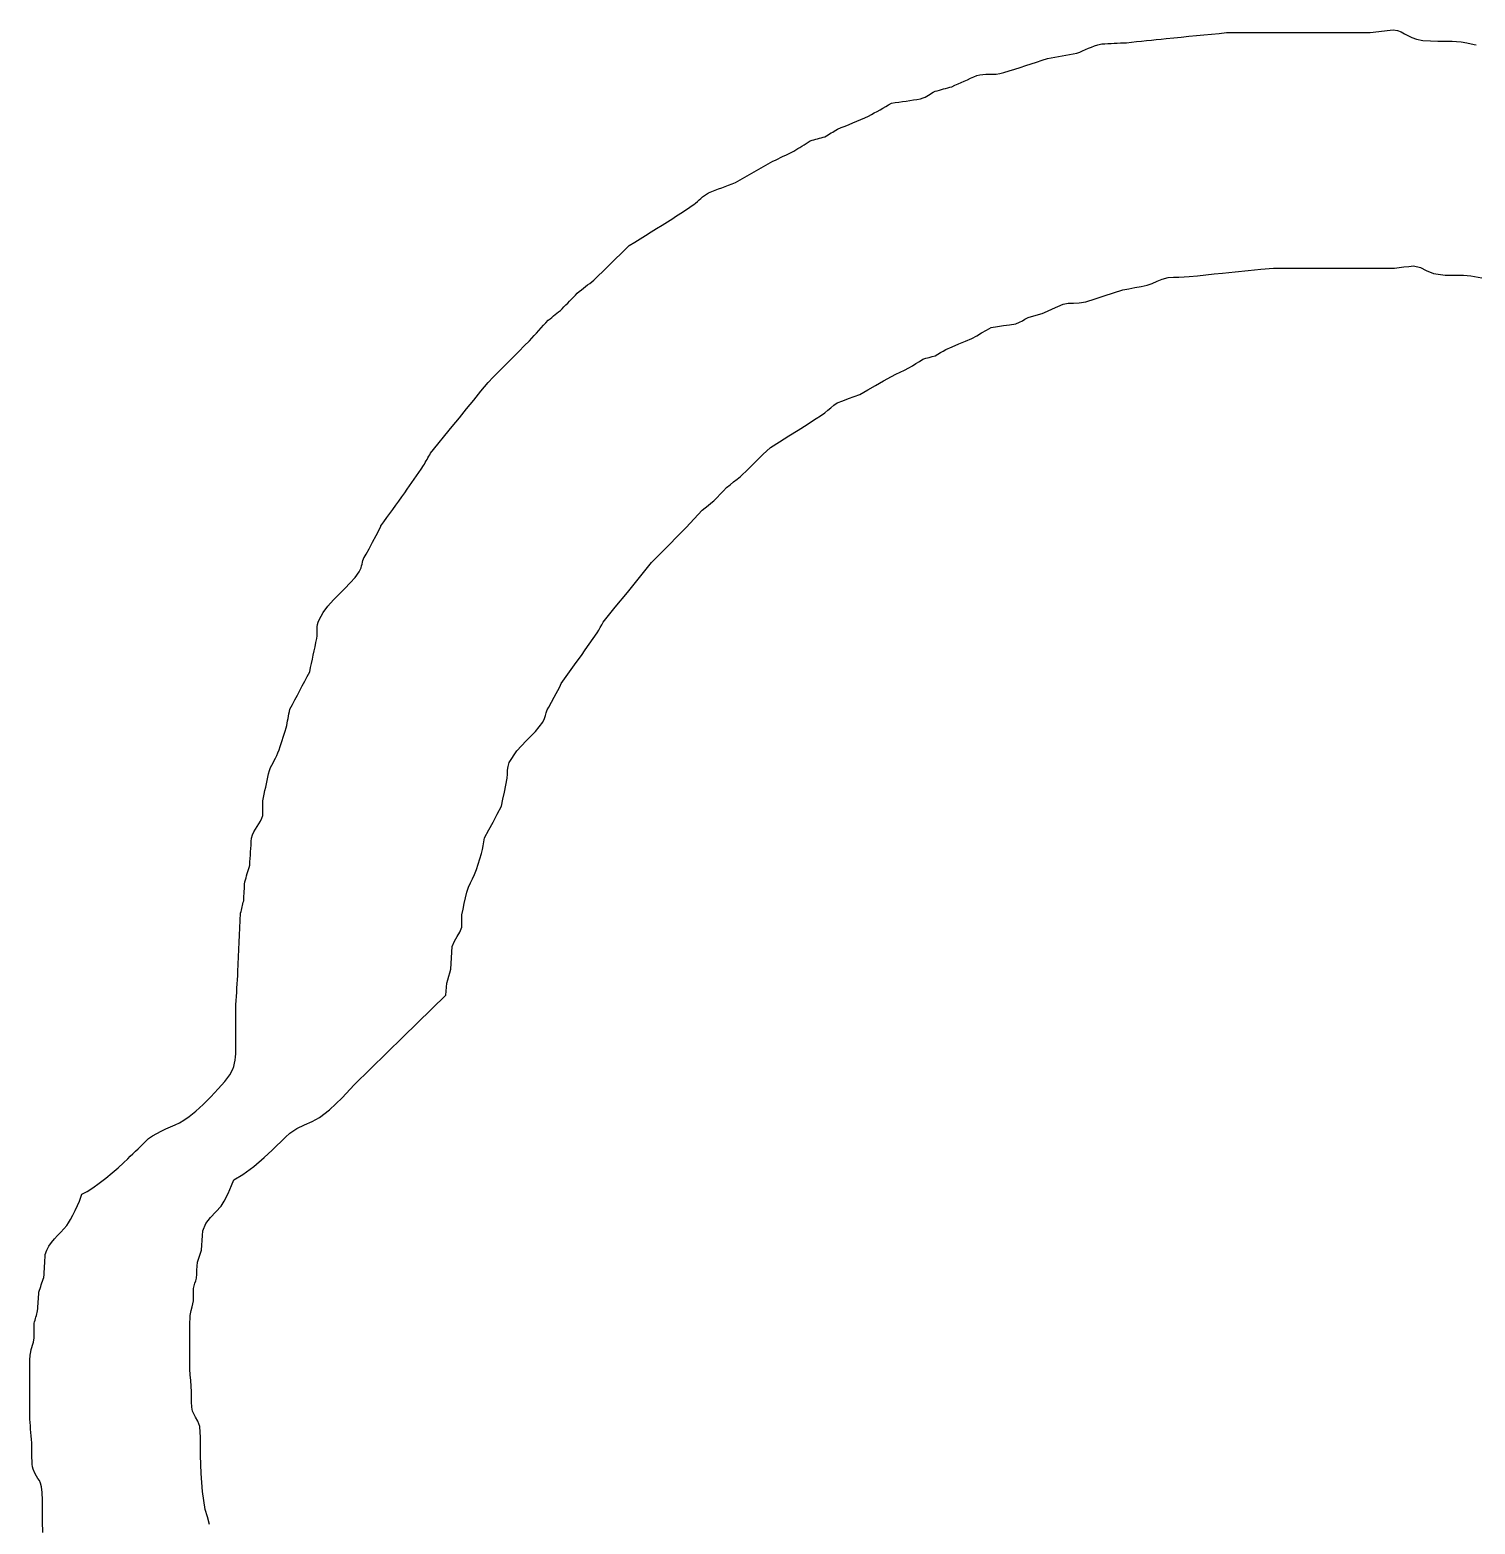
# Model space of a CAD drawing. Extents: x 0 to 37.3, y 0 to 38.
# Drawn here: x 0.01 to 18.39, y 19 to 37.99 of the extents above; entities that cross this region are included whole.
import ezdxf

# ---------------------------------------------------------------- set-up
doc = ezdxf.new("R2010")
doc.units = 0
doc.layers.get('0').update_dxf_attribs({"linetype": 'CONTINUOUS'})

msp = doc.modelspace()

# ---------------------------------------------------------------- linework, layer by layer
at = {"color": 7}
for p, q in [((17.269368, 37.977801), (17.305745, 37.982179)), ((17.305745, 37.982179), (17.342123, 37.986557)), ((17.342123, 37.986557), (17.399392, 37.977311)), ((13.548047, 37.784447), (13.591233, 37.798226)), ((13.591233, 37.798226), (13.638242, 37.809349)), ((13.638242, 37.809349), (13.677927, 37.811149)), ((13.677927, 37.811149), (13.717611, 37.812948)), ((13.717611, 37.812948), (13.757296, 37.814747)), ((13.757296, 37.814747), (13.796981, 37.816546)), ((13.796981, 37.816546), (13.836665, 37.818345)), ((13.836665, 37.818345), (13.87635, 37.820144)), ((13.87635, 37.820144), (13.916035, 37.821944)), ((13.916035, 37.821944), (13.955719, 37.823743)), ((13.955719, 37.823743), (14.018553, 37.830354)), ((14.018553, 37.830354), (14.081387, 37.836965)), ((14.081387, 37.836965), (14.14422, 37.843576)), ((14.14422, 37.843576), (14.207054, 37.850187)), ((14.207054, 37.850187), (14.269887, 37.856798)), ((14.269887, 37.856798), (14.332721, 37.863409)), ((14.332721, 37.863409), (14.395555, 37.87002)), ((14.395555, 37.87002), (14.458389, 37.876631)), ((14.458389, 37.876631), (14.554293, 37.885994)), ((14.554293, 37.885994), (14.650197, 37.895357)), ((14.650197, 37.895357), (14.7461, 37.904719)), ((14.7461, 37.904719), (14.842004, 37.914082)), ((14.842004, 37.914082), (14.937908, 37.923445)), ((14.937908, 37.923445), (15.033812, 37.932808)), ((15.033812, 37.932808), (15.129716, 37.94217)), ((15.129716, 37.94217), (15.22562, 37.951533)), ((15.22562, 37.951533), (15.453805, 37.951533)), ((15.453805, 37.951533), (15.681991, 37.951533)), ((15.681991, 37.951533), (15.910176, 37.951533)), ((15.910176, 37.951533), (16.138362, 37.951533)), ((16.138362, 37.951533), (16.366547, 37.951533)), ((16.366547, 37.951533), (16.594732, 37.951533)), ((16.594732, 37.951533), (16.822918, 37.951533)), ((16.822918, 37.951533), (17.051103, 37.951533)), ((17.051103, 37.951533), (17.08748, 37.955911)), ((17.08748, 37.955911), (17.123858, 37.960289)), ((17.123858, 37.960289), (17.160235, 37.964667)), ((17.160235, 37.964667), (17.196613, 37.969045)), ((17.196613, 37.969045), (17.23299, 37.973423)), ((17.23299, 37.973423), (17.269368, 37.977801)), ((17.399392, 37.977311), (17.446592, 37.960162)), ((17.446592, 37.960162), (17.489079, 37.937874)), ((17.489079, 37.937874), (17.532211, 37.9132)), ((17.532211, 37.9132), (17.581345, 37.888904)), ((17.581345, 37.888904), (17.64184, 37.867741)), ((17.64184, 37.867741), (17.71905, 37.852469)), ((17.71905, 37.852469), (17.818335, 37.845848)), ((17.818335, 37.845848), (17.910582, 37.845072)), ((17.910582, 37.845072), (17.982865, 37.845233)), ((17.982865, 37.845233), (18.041909, 37.845201)), ((18.041909, 37.845201), (18.09444, 37.843861)), ((18.09444, 37.843861), (18.147181, 37.840054)), ((18.147181, 37.840054), (18.206858, 37.832663)), ((18.206858, 37.832663), (18.280195, 37.820563)), ((18.280195, 37.820563), (18.373917, 37.802617)), ((18.373917, 37.802617), (18.397066, 37.798511)), ((12.880926, 37.600371), (12.950374, 37.622857)), ((12.950374, 37.622857), (12.996672, 37.631553)), ((12.996672, 37.631553), (13.04297, 37.640249)), ((13.04297, 37.640249), (13.089269, 37.648945)), ((13.089269, 37.648945), (13.135567, 37.657641)), ((13.135567, 37.657641), (13.181866, 37.666337)), ((13.181866, 37.666337), (13.228164, 37.675033)), ((13.228164, 37.675033), (13.274462, 37.683729)), ((13.274462, 37.683729), (13.320761, 37.692425)), ((13.320761, 37.692425), (13.359178, 37.704726)), ((13.359178, 37.704726), (13.396226, 37.719349)), ((13.396226, 37.719349), (13.432771, 37.73546)), ((13.432771, 37.73546), (13.469681, 37.752235)), ((13.469681, 37.752235), (13.507818, 37.76884)), ((13.507818, 37.76884), (13.548047, 37.784447)), ((12.050864, 37.407076), (12.087745, 37.416032)), ((12.087745, 37.416032), (12.125771, 37.420346)), ((12.125771, 37.420346), (12.16524, 37.421701)), ((12.16524, 37.421701), (12.206456, 37.421779)), ((12.206456, 37.421779), (12.249719, 37.422263)), ((12.249719, 37.422263), (12.295329, 37.424831)), ((12.295329, 37.424831), (12.343586, 37.431172)), ((12.343586, 37.431172), (12.394792, 37.442967)), ((12.394792, 37.442967), (12.46424, 37.465453)), ((12.46424, 37.465453), (12.533687, 37.48794)), ((12.533687, 37.48794), (12.603135, 37.510427)), ((12.603135, 37.510427), (12.672582, 37.532913)), ((12.672582, 37.532913), (12.74203, 37.555399)), ((12.74203, 37.555399), (12.811478, 37.577885)), ((12.811478, 37.577885), (12.880926, 37.600371)), ((11.574637, 37.221225), (11.601096, 37.22843)), ((11.601096, 37.22843), (11.627554, 37.235636)), ((11.627554, 37.235636), (11.654012, 37.242841)), ((11.654012, 37.242841), (11.680471, 37.250047)), ((11.680471, 37.250047), (11.706929, 37.257252)), ((11.706929, 37.257252), (11.733387, 37.264457)), ((11.733387, 37.264457), (11.773072, 37.282285)), ((11.773072, 37.282285), (11.812756, 37.300112)), ((11.812756, 37.300112), (11.852441, 37.317939)), ((11.852441, 37.317939), (11.892126, 37.335767)), ((11.892126, 37.335767), (11.93181, 37.353594)), ((11.93181, 37.353594), (11.971495, 37.371421)), ((11.971495, 37.371421), (12.011179, 37.389248)), ((12.011179, 37.389248), (12.050864, 37.407076)), ((10.893387, 37.013341), (10.929765, 37.034012)), ((10.929765, 37.034012), (10.966142, 37.054682)), ((10.966142, 37.054682), (11.01244, 37.061693)), ((11.01244, 37.061693), (11.058738, 37.068704)), ((11.058738, 37.068704), (11.105037, 37.075715)), ((11.105037, 37.075715), (11.151336, 37.082726)), ((11.151336, 37.082726), (11.197634, 37.089737)), ((11.197634, 37.089737), (11.243933, 37.096749)), ((11.243933, 37.096749), (11.290231, 37.103759)), ((11.290231, 37.103759), (11.33653, 37.11077)), ((11.33653, 37.11077), (11.36811, 37.121589)), ((11.36811, 37.121589), (11.394375, 37.13291)), ((11.394375, 37.13291), (11.416773, 37.144652)), ((11.416773, 37.144652), (11.436761, 37.156732)), ((11.436761, 37.156732), (11.455797, 37.169071)), ((11.455797, 37.169071), (11.475334, 37.181585)), ((11.475334, 37.181585), (11.496825, 37.194193)), ((11.496825, 37.194193), (11.52172, 37.206814)), ((11.52172, 37.206814), (11.548179, 37.214019)), ((11.548179, 37.214019), (11.574637, 37.221225)), ((10.526306, 36.827114), (10.575911, 36.847849)), ((10.575911, 36.847849), (10.625517, 36.868584)), ((10.625517, 36.868584), (10.675122, 36.889319)), ((10.675122, 36.889319), (10.7115, 36.90999)), ((10.7115, 36.90999), (10.747877, 36.93066)), ((10.747877, 36.93066), (10.784255, 36.95133)), ((10.784255, 36.95133), (10.820632, 36.972001)), ((10.820632, 36.972001), (10.85701, 36.992671)), ((10.85701, 36.992671), (10.893387, 37.013341)), ((10.139414, 36.640587), (10.159258, 36.652425)), ((10.159258, 36.652425), (10.179101, 36.664263)), ((10.179101, 36.664263), (10.198945, 36.676101)), ((10.198945, 36.676101), (10.218789, 36.687939)), ((10.218789, 36.687939), (10.238633, 36.699776)), ((10.238633, 36.699776), (10.258476, 36.711614)), ((10.258476, 36.711614), (10.27832, 36.723452)), ((10.27832, 36.723452), (10.327883, 36.744173)), ((10.327883, 36.744173), (10.377489, 36.764908)), ((10.377489, 36.764908), (10.427095, 36.785644)), ((10.427095, 36.785644), (10.4767, 36.806379)), ((10.4767, 36.806379), (10.526306, 36.827114)), ((9.749167, 36.460593), (9.775626, 36.477128)), ((9.775626, 36.477128), (9.802084, 36.493663)), ((9.802084, 36.493663), (9.828542, 36.510199)), ((9.828542, 36.510199), (9.855001, 36.526734)), ((9.855001, 36.526734), (9.881459, 36.543269)), ((9.881459, 36.543269), (9.907917, 36.559804)), ((9.907917, 36.559804), (9.934376, 36.57634)), ((9.934376, 36.57634), (9.957525, 36.582891)), ((9.957525, 36.582891), (9.980674, 36.589442)), ((9.980674, 36.589442), (10.003824, 36.595993)), ((10.003824, 36.595993), (10.026973, 36.602544)), ((10.026973, 36.602544), (10.050122, 36.609096)), ((10.050122, 36.609096), (10.073272, 36.615647)), ((10.073272, 36.615647), (10.096421, 36.622198)), ((10.096421, 36.622198), (10.11957, 36.62875)), ((10.11957, 36.62875), (10.139414, 36.640587)), ((9.339101, 36.248978), (9.398627, 36.282907)), ((9.398627, 36.282907), (9.458154, 36.316837)), ((9.458154, 36.316837), (9.491223, 36.33274)), ((9.491223, 36.33274), (9.524293, 36.348642)), ((9.524293, 36.348642), (9.557362, 36.364545)), ((9.557362, 36.364545), (9.590431, 36.380447)), ((9.590431, 36.380447), (9.623501, 36.39635)), ((9.623501, 36.39635), (9.65657, 36.412253)), ((9.65657, 36.412253), (9.68964, 36.428155)), ((9.68964, 36.428155), (9.722709, 36.444058)), ((9.722709, 36.444058), (9.749167, 36.460593)), ((9.041468, 36.079329), (9.100995, 36.113259)), ((9.100995, 36.113259), (9.16052, 36.147188)), ((9.16052, 36.147188), (9.220047, 36.181118)), ((9.220047, 36.181118), (9.279574, 36.215048)), ((9.279574, 36.215048), (9.339101, 36.248978)), ((8.588613, 35.882794), (8.612669, 35.900344)), ((8.612669, 35.900344), (8.638009, 35.916275)), ((8.638009, 35.916275), (8.681001, 35.932415)), ((8.681001, 35.932415), (8.723992, 35.948556)), ((8.723992, 35.948556), (8.766984, 35.964696)), ((8.766984, 35.964696), (8.809975, 35.980837)), ((8.809975, 35.980837), (8.852967, 35.996977)), ((8.852967, 35.996977), (8.895958, 36.013118)), ((8.895958, 36.013118), (8.938949, 36.029259)), ((8.938949, 36.029259), (8.981941, 36.045399)), ((8.981941, 36.045399), (9.041468, 36.079329)), ((8.353614, 35.70075), (8.386683, 35.722674)), ((8.386683, 35.722674), (8.419753, 35.744599)), ((8.419753, 35.744599), (8.452822, 35.766523)), ((8.452822, 35.766523), (8.476077, 35.78515)), ((8.476077, 35.78515), (8.498648, 35.804627)), ((8.498648, 35.804627), (8.520855, 35.824541)), ((8.520855, 35.824541), (8.543035, 35.844481)), ((8.543035, 35.844481), (8.56551, 35.864035)), ((8.56551, 35.864035), (8.588613, 35.882794)), ((8.049371, 35.50462), (8.118819, 35.547874)), ((8.118819, 35.547874), (8.188267, 35.591128)), ((8.188267, 35.591128), (8.221336, 35.613052)), ((8.221336, 35.613052), (8.254406, 35.634977)), ((8.254406, 35.634977), (8.287475, 35.656901)), ((8.287475, 35.656901), (8.320544, 35.678826)), ((8.320544, 35.678826), (8.353614, 35.70075)), ((7.702133, 35.288349), (7.771581, 35.331603)), ((7.771581, 35.331603), (7.841029, 35.374857)), ((7.841029, 35.374857), (7.910476, 35.418112)), ((7.910476, 35.418112), (7.979924, 35.461366)), ((7.979924, 35.461366), (8.049371, 35.50462)), ((7.464027, 35.080695), (7.520246, 35.135495)), ((7.520246, 35.135495), (7.576465, 35.190295)), ((7.576465, 35.190295), (7.632685, 35.245095)), ((7.632685, 35.245095), (7.702133, 35.288349)), ((7.295368, 34.916295), (7.351588, 34.971095)), ((7.351588, 34.971095), (7.407807, 35.025895)), ((7.407807, 35.025895), (7.464027, 35.080695)), ((15.498427, 34.927736), (15.659949, 34.943504)), ((15.659949, 34.943504), (15.82147, 34.959272)), ((15.82147, 34.959272), (15.917547, 34.959272)), ((15.917547, 34.959272), (16.013624, 34.959272)), ((16.013624, 34.959272), (16.109702, 34.959272)), ((16.109702, 34.959272), (16.205779, 34.959272)), ((16.205779, 34.959272), (16.301857, 34.959272)), ((16.301857, 34.959272), (16.397934, 34.959272)), ((16.397934, 34.959272), (16.494011, 34.959272)), ((16.494011, 34.959272), (16.590088, 34.959272)), ((16.590088, 34.959272), (16.686166, 34.959272)), ((16.686166, 34.959272), (16.782243, 34.959272)), ((16.782243, 34.959272), (16.87832, 34.959272)), ((16.87832, 34.959272), (16.974398, 34.959272)), ((16.974398, 34.959272), (17.070475, 34.959272)), ((17.070475, 34.959272), (17.166552, 34.959272)), ((17.166552, 34.959272), (17.262629, 34.959272)), ((17.262629, 34.959272), (17.358707, 34.959272)), ((17.358707, 34.959272), (17.419974, 34.966646)), ((17.419974, 34.966646), (17.48124, 34.97402)), ((17.48124, 34.97402), (17.542507, 34.981394)), ((17.542507, 34.981394), (17.603774, 34.988768)), ((17.603774, 34.988768), (17.691747, 34.966541)), ((17.691747, 34.966541), (17.763847, 34.926995)), ((7.103554, 34.744586), (7.130013, 34.765289)), ((7.130013, 34.765289), (7.156471, 34.785992)), ((7.156471, 34.785992), (7.182929, 34.806695)), ((7.182929, 34.806695), (7.239148, 34.861495)), ((7.239148, 34.861495), (7.295368, 34.916295)), ((14.217397, 34.741175), (14.280943, 34.763848)), ((14.280943, 34.763848), (14.342799, 34.791542)), ((14.342799, 34.791542), (14.408789, 34.81867)), ((14.408789, 34.81867), (14.484742, 34.839642)), ((14.484742, 34.839642), (14.551579, 34.842648)), ((14.551579, 34.842648), (14.618415, 34.845653)), ((14.618415, 34.845653), (14.685252, 34.848659)), ((14.685252, 34.848659), (14.752088, 34.851665)), ((14.752088, 34.851665), (14.857912, 34.862799)), ((14.857912, 34.862799), (14.963737, 34.873933)), ((14.963737, 34.873933), (15.069561, 34.885067)), ((15.069561, 34.885067), (15.175385, 34.896201)), ((15.175385, 34.896201), (15.336906, 34.911969)), ((15.336906, 34.911969), (15.498427, 34.927736)), ((17.763847, 34.926995), (17.856165, 34.888711)), ((17.856165, 34.888711), (18.004792, 34.870273)), ((18.004792, 34.870273), (18.143342, 34.869755)), ((18.143342, 34.869755), (18.237299, 34.868591)), ((18.237299, 34.868591), (18.331966, 34.859162)), ((18.331966, 34.859162), (18.472647, 34.83386)), ((6.874975, 34.540428), (6.899049, 34.56559)), ((6.899049, 34.56559), (6.923122, 34.590752)), ((6.923122, 34.590752), (6.947196, 34.615915)), ((6.947196, 34.615915), (6.971269, 34.641077)), ((6.971269, 34.641077), (6.997724, 34.661777)), ((6.997724, 34.661777), (7.024179, 34.682477)), ((7.024179, 34.682477), (7.050637, 34.703181)), ((7.050637, 34.703181), (7.077096, 34.723883)), ((7.077096, 34.723883), (7.103554, 34.744586)), ((13.437639, 34.531096), (13.554603, 34.568968)), ((13.554603, 34.568968), (13.671567, 34.606839)), ((13.671567, 34.606839), (13.78853, 34.644711)), ((13.78853, 34.644711), (13.905494, 34.682583)), ((13.905494, 34.682583), (13.98347, 34.697231)), ((13.98347, 34.697231), (14.061445, 34.711879)), ((14.061445, 34.711879), (14.139421, 34.726527)), ((14.139421, 34.726527), (14.217397, 34.741175)), ((6.690977, 34.368474), (6.712902, 34.3863)), ((6.712902, 34.3863), (6.734827, 34.404126)), ((6.734827, 34.404126), (6.756752, 34.421952)), ((6.756752, 34.421952), (6.778677, 34.439777)), ((6.778677, 34.439777), (6.802751, 34.464941)), ((6.802751, 34.464941), (6.826825, 34.490103)), ((6.826825, 34.490103), (6.850902, 34.515266)), ((6.850902, 34.515266), (6.874975, 34.540428)), ((12.836112, 34.368637), (12.880669, 34.380772)), ((12.880669, 34.380772), (12.947506, 34.410797)), ((12.947506, 34.410797), (13.014342, 34.440822)), ((13.014342, 34.440822), (13.081178, 34.470847)), ((13.081178, 34.470847), (13.148015, 34.500872)), ((13.148015, 34.500872), (13.211095, 34.512046)), ((13.211095, 34.512046), (13.279042, 34.513253)), ((13.279042, 34.513253), (13.353881, 34.515824)), ((13.353881, 34.515824), (13.437639, 34.531096)), ((6.483035, 34.166614), (6.513096, 34.199253)), ((6.513096, 34.199253), (6.543156, 34.231892)), ((6.543156, 34.231892), (6.573212, 34.264531)), ((6.573212, 34.264531), (6.603276, 34.29717)), ((6.603276, 34.29717), (6.625201, 34.314996)), ((6.625201, 34.314996), (6.647126, 34.332822)), ((6.647126, 34.332822), (6.669052, 34.350648)), ((6.669052, 34.350648), (6.690977, 34.368474)), ((12.173316, 34.16931), (12.234582, 34.204122)), ((12.234582, 34.204122), (12.312558, 34.21593)), ((12.312558, 34.21593), (12.390534, 34.227737)), ((12.390534, 34.227737), (12.46851, 34.239545)), ((12.46851, 34.239545), (12.546486, 34.251352)), ((12.546486, 34.251352), (12.595196, 34.269997)), ((12.595196, 34.269997), (12.630894, 34.290059)), ((12.630894, 34.290059), (12.663378, 34.310986)), ((12.663378, 34.310986), (12.702439, 34.33223)), ((12.702439, 34.33223), (12.746997, 34.344366)), ((12.746997, 34.344366), (12.791554, 34.356501)), ((12.791554, 34.356501), (12.836112, 34.368637)), ((6.297219, 33.969918), (6.362798, 34.036058)), ((6.362798, 34.036058), (6.392855, 34.068697)), ((6.392855, 34.068697), (6.422915, 34.101336)), ((6.422915, 34.101336), (6.452975, 34.133975)), ((6.452975, 34.133975), (6.483035, 34.166614)), ((11.73888, 33.960109), (11.822425, 33.995031)), ((11.822425, 33.995031), (11.905971, 34.029952)), ((11.905971, 34.029952), (11.989516, 34.064874)), ((11.989516, 34.064874), (12.050783, 34.099686)), ((12.050783, 34.099686), (12.112049, 34.134498)), ((12.112049, 34.134498), (12.173316, 34.16931)), ((6.100484, 33.771496), (6.166063, 33.837637)), ((6.166063, 33.837637), (6.231641, 33.903777)), ((6.231641, 33.903777), (6.297219, 33.969918)), ((11.365708, 33.801299), (11.404696, 33.812334)), ((11.404696, 33.812334), (11.443683, 33.823369)), ((11.443683, 33.823369), (11.482671, 33.834404)), ((11.482671, 33.834404), (11.521659, 33.845439)), ((11.521659, 33.845439), (11.555078, 33.865378)), ((11.555078, 33.865378), (11.588497, 33.885313)), ((11.588497, 33.885313), (11.621915, 33.905252)), ((11.621915, 33.905252), (11.655334, 33.925188)), ((11.655334, 33.925188), (11.73888, 33.960109)), ((5.903748, 33.573075), (5.969326, 33.639215)), ((5.969326, 33.639215), (6.034905, 33.705356)), ((6.034905, 33.705356), (6.100484, 33.771496)), ((11.020386, 33.609557), (11.076084, 33.63634)), ((11.076084, 33.63634), (11.13178, 33.663123)), ((11.13178, 33.663123), (11.187477, 33.689906)), ((11.187477, 33.689906), (11.232035, 33.717754)), ((11.232035, 33.717754), (11.276593, 33.745603)), ((11.276593, 33.745603), (11.32115, 33.773451)), ((11.32115, 33.773451), (11.365708, 33.801299)), ((5.746796, 33.394491), (5.838169, 33.506934)), ((5.838169, 33.506934), (5.903748, 33.573075)), ((10.663926, 33.411341), (10.76418, 33.468485)), ((10.76418, 33.468485), (10.864435, 33.52563)), ((10.864435, 33.52563), (10.964689, 33.582775)), ((10.964689, 33.582775), (11.020386, 33.609557)), ((5.56405, 33.169604), (5.655423, 33.282047)), ((5.655423, 33.282047), (5.746796, 33.394491)), ((10.232448, 33.217262), (10.274047, 33.245456)), ((10.274047, 33.245456), (10.346453, 33.272641)), ((10.346453, 33.272641), (10.418859, 33.299826)), ((10.418859, 33.299826), (10.491265, 33.327011)), ((10.491265, 33.327011), (10.563671, 33.354196)), ((10.563671, 33.354196), (10.663926, 33.411341)), ((5.381303, 32.944717), (5.472676, 33.057161)), ((5.472676, 33.057161), (5.56405, 33.169604)), ((9.951004, 33.008576), (10.006701, 33.045501)), ((10.006701, 33.045501), (10.062398, 33.082427)), ((10.062398, 33.082427), (10.118095, 33.119352)), ((10.118095, 33.119352), (10.156686, 33.151437)), ((10.156686, 33.151437), (10.194065, 33.184997)), ((10.194065, 33.184997), (10.232448, 33.217262)), ((5.289929, 32.832274), (5.381303, 32.944717)), ((9.66138, 32.825954), (9.778343, 32.898803)), ((9.778343, 32.898803), (9.895307, 32.971652)), ((9.895307, 32.971652), (9.951004, 33.008576)), ((5.107182, 32.607387), (5.198556, 32.71983)), ((5.198556, 32.71983), (5.289929, 32.832274)), ((9.332768, 32.587962), (9.427452, 32.680257)), ((9.427452, 32.680257), (9.544416, 32.753105)), ((9.544416, 32.753105), (9.66138, 32.825954)), ((5.02918, 32.468513), (5.040324, 32.488353)), ((5.040324, 32.488353), (5.051465, 32.50819)), ((5.051465, 32.50819), (5.062609, 32.52803)), ((5.062609, 32.52803), (5.073753, 32.54787)), ((5.073753, 32.54787), (5.084897, 32.56771)), ((5.084897, 32.56771), (5.096038, 32.587547)), ((5.096038, 32.587547), (5.107182, 32.607387)), ((9.143398, 32.403373), (9.238083, 32.495668)), ((9.238083, 32.495668), (9.332768, 32.587962)), ((4.898056, 32.276694), (4.928049, 32.319689)), ((4.928049, 32.319689), (4.958049, 32.362683)), ((4.958049, 32.362683), (4.988042, 32.405678)), ((4.988042, 32.405678), (5.018035, 32.448673)), ((5.018035, 32.448673), (5.02918, 32.468513)), ((9.004156, 32.27621), (9.048713, 32.311079)), ((9.048713, 32.311079), (9.143398, 32.403373)), ((4.739985, 32.051802), (4.778079, 32.104716)), ((4.778079, 32.104716), (4.808073, 32.14771)), ((4.808073, 32.14771), (4.838066, 32.190705)), ((4.838066, 32.190705), (4.868062, 32.2337)), ((4.868062, 32.2337), (4.898056, 32.276694)), ((8.789388, 32.086848), (8.829935, 32.129226)), ((8.829935, 32.129226), (8.870483, 32.171605)), ((8.870483, 32.171605), (8.91504, 32.206473)), ((8.91504, 32.206473), (8.959598, 32.241342)), ((8.959598, 32.241342), (9.004156, 32.27621)), ((4.6257, 31.893062), (4.663795, 31.945975)), ((4.663795, 31.945975), (4.70189, 31.998888)), ((4.70189, 31.998888), (4.739985, 32.051802)), ((8.560585, 31.881992), (8.597512, 31.912017)), ((8.597512, 31.912017), (8.634439, 31.942042)), ((8.634439, 31.942042), (8.671366, 31.972067)), ((8.671366, 31.972067), (8.708293, 32.002092)), ((8.708293, 32.002092), (8.748841, 32.04447)), ((8.748841, 32.04447), (8.789388, 32.086848)), ((4.47332, 31.681407), (4.511415, 31.734321)), ((4.511415, 31.734321), (4.54951, 31.787234)), ((4.54951, 31.787234), (4.587605, 31.840148)), ((4.587605, 31.840148), (4.6257, 31.893062)), ((8.35807, 31.662117), (8.408699, 31.717085)), ((8.408699, 31.717085), (8.459328, 31.772054)), ((8.459328, 31.772054), (8.509956, 31.827023)), ((8.509956, 31.827023), (8.560585, 31.881992)), ((4.370292, 31.476848), (4.415143, 31.561946)), ((4.415143, 31.561946), (4.4522, 31.633768)), ((4.4522, 31.633768), (4.474061, 31.678267)), ((4.474061, 31.678267), (4.47332, 31.681407)), ((8.137176, 31.439328), (8.247623, 31.550722)), ((8.247623, 31.550722), (8.35807, 31.662117)), ((4.286796, 31.323005), (4.325044, 31.392516)), ((4.325044, 31.392516), (4.370292, 31.476848)), ((8.026729, 31.327934), (8.137176, 31.439328)), ((4.21183, 31.126284), (4.222661, 31.151455)), ((4.222661, 31.151455), (4.230743, 31.175225)), ((4.230743, 31.175225), (4.236959, 31.197923)), ((4.236959, 31.197923), (4.242198, 31.21988)), ((4.242198, 31.21988), (4.247338, 31.241413)), ((4.247338, 31.241413), (4.253264, 31.262862)), ((4.253264, 31.262862), (4.260867, 31.284558)), ((4.260867, 31.284558), (4.262948, 31.282336)), ((4.262948, 31.282336), (4.286796, 31.323005)), ((7.762391, 31.027162), (7.916282, 31.21654)), ((7.916282, 31.21654), (8.026729, 31.327934)), ((4.017371, 30.888595), (4.086324, 30.958805)), ((4.086324, 30.958805), (4.147593, 31.028673)), ((4.147593, 31.028673), (4.19737, 31.099385)), ((4.19737, 31.099385), (4.21183, 31.126284)), ((7.6085, 30.837785), (7.762391, 31.027162)), ((3.871661, 30.742399), (3.944547, 30.816855)), ((3.944547, 30.816855), (4.017371, 30.888595)), ((7.45461, 30.648408), (7.6085, 30.837785)), ((3.690733, 30.490864), (3.740943, 30.580591)), ((3.740943, 30.580591), (3.802523, 30.66404)), ((3.802523, 30.66404), (3.871661, 30.742399)), ((7.300719, 30.45903), (7.45461, 30.648408)), ((3.665061, 30.372726), (3.667001, 30.401619)), ((3.667001, 30.401619), (3.671259, 30.430723)), ((3.671259, 30.430723), (3.678837, 30.460367)), ((3.678837, 30.460367), (3.690733, 30.490864)), ((7.244415, 30.358795), (7.263183, 30.392207)), ((7.263183, 30.392207), (7.281951, 30.425618)), ((7.281951, 30.425618), (7.300719, 30.45903)), ((3.638377, 30.146951), (3.649588, 30.199859)), ((3.649588, 30.199859), (3.6608, 30.252767)), ((3.6608, 30.252767), (3.66334, 30.284062)), ((3.66334, 30.284062), (3.664222, 30.314271)), ((3.664222, 30.314271), (3.664461, 30.343717)), ((3.664461, 30.343717), (3.665061, 30.372726)), ((7.124613, 30.18056), (7.17513, 30.252972)), ((7.17513, 30.252972), (7.225647, 30.325384)), ((7.225647, 30.325384), (7.244415, 30.358795)), ((3.604743, 29.988226), (3.615955, 30.041135)), ((3.615955, 30.041135), (3.627166, 30.094043)), ((3.627166, 30.094043), (3.638377, 30.146951)), ((6.959416, 29.94662), (7.023579, 30.035737)), ((7.023579, 30.035737), (7.074096, 30.108149)), ((7.074096, 30.108149), (7.124613, 30.18056)), ((3.539525, 29.769972), (3.571109, 29.829502)), ((3.571109, 29.829502), (3.582321, 29.88241)), ((3.582321, 29.88241), (3.593532, 29.935319)), ((3.593532, 29.935319), (3.604743, 29.988226)), ((6.83109, 29.768385), (6.895253, 29.857502)), ((6.895253, 29.857502), (6.959416, 29.94662)), ((3.444778, 29.591383), (3.476361, 29.650913)), ((3.476361, 29.650913), (3.507943, 29.710443)), ((3.507943, 29.710443), (3.539525, 29.769972)), ((6.680148, 29.507015), (6.749122, 29.639158)), ((6.749122, 29.639158), (6.766927, 29.679268)), ((6.766927, 29.679268), (6.83109, 29.768385)), ((3.350031, 29.412794), (3.381614, 29.472324)), ((3.381614, 29.472324), (3.413196, 29.531853)), ((3.413196, 29.531853), (3.444778, 29.591383)), ((6.609838, 29.377453), (6.680148, 29.507015)), ((3.295168, 29.234223), (3.300988, 29.263983)), ((3.300988, 29.263983), (3.306808, 29.293744)), ((3.306808, 29.293744), (3.312629, 29.323504)), ((3.312629, 29.323504), (3.318449, 29.353264)), ((3.318449, 29.353264), (3.350031, 29.412794)), ((6.555852, 29.233008), (6.567892, 29.272135)), ((6.567892, 29.272135), (6.576631, 29.308757)), ((6.576631, 29.308757), (6.588026, 29.345089)), ((6.588026, 29.345089), (6.609838, 29.377453)), ((3.245762, 29.035805), (3.258825, 29.075489)), ((3.258825, 29.075489), (3.271888, 29.115178)), ((3.271888, 29.115178), (3.277708, 29.144938)), ((3.277708, 29.144938), (3.283528, 29.174702)), ((3.283528, 29.174702), (3.289348, 29.204463)), ((3.289348, 29.204463), (3.295168, 29.234223)), ((6.32166, 28.95124), (6.44105, 29.070776)), ((6.44105, 29.070776), (6.534562, 29.189159)), ((6.534562, 29.189159), (6.555852, 29.233008)), ((3.180447, 28.83737), (3.19351, 28.877054)), ((3.19351, 28.877054), (3.206573, 28.916743)), ((3.206573, 28.916743), (3.219636, 28.956432)), ((3.219636, 28.956432), (3.232699, 28.996116)), ((3.232699, 28.996116), (3.245762, 29.035805)), ((6.202061, 28.822554), (6.32166, 28.95124)), ((3.104352, 28.672745), (3.120331, 28.701835)), ((3.120331, 28.701835), (3.136389, 28.731416)), ((3.136389, 28.731416), (3.152188, 28.762898)), ((3.152188, 28.762898), (3.167384, 28.797685)), ((3.167384, 28.797685), (3.180447, 28.83737)), ((6.091522, 28.626079), (6.107923, 28.676723)), ((6.107923, 28.676723), (6.202061, 28.822554)), ((3.029547, 28.447142), (3.038807, 28.490131)), ((3.038807, 28.490131), (3.048066, 28.53312)), ((3.048066, 28.53312), (3.060312, 28.574334)), ((3.060312, 28.574334), (3.074002, 28.610402)), ((3.074002, 28.610402), (3.088796, 28.642735)), ((3.088796, 28.642735), (3.104352, 28.672745)), ((6.082717, 28.476221), (6.08561, 28.528013)), ((6.08561, 28.528013), (6.086315, 28.577237)), ((6.086315, 28.577237), (6.091522, 28.626079)), ((2.992508, 28.275185), (3.001768, 28.318174)), ((3.001768, 28.318174), (3.011027, 28.361163)), ((3.011027, 28.361163), (3.020287, 28.404152)), ((3.020287, 28.404152), (3.029547, 28.447142)), ((6.026075, 28.208897), (6.044956, 28.298005)), ((6.044956, 28.298005), (6.063836, 28.387113)), ((6.063836, 28.387113), (6.082717, 28.476221)), ((2.973988, 28.189206), (2.983249, 28.232195)), ((2.973988, 28.166057), (2.973988, 28.189206)), ((2.973988, 28.142908), (2.973988, 28.166057)), ((2.973988, 28.119758), (2.973988, 28.142908)), ((2.973988, 28.096609), (2.973988, 28.119758)), ((2.983249, 28.232195), (2.992508, 28.275185)), ((5.954004, 28.019529), (6.007194, 28.119789)), ((6.007194, 28.119789), (6.026075, 28.208897)), ((2.923243, 27.897533), (2.943018, 27.931174)), ((2.943018, 27.931174), (2.960338, 27.9663)), ((2.960338, 27.9663), (2.973988, 28.004012)), ((2.973988, 28.07346), (2.973988, 28.096609)), ((2.973988, 28.050311), (2.973988, 28.07346)), ((2.973988, 28.027161), (2.973988, 28.050311)), ((2.973988, 28.004012), (2.973988, 28.027161)), ((5.847622, 27.819008), (5.900813, 27.919268)), ((5.900813, 27.919268), (5.954004, 28.019529)), ((2.830068, 27.71303), (2.843891, 27.755779)), ((2.843891, 27.755779), (2.861336, 27.794501)), ((2.861336, 27.794501), (2.881186, 27.830301)), ((2.881186, 27.830301), (2.902227, 27.864277)), ((2.902227, 27.864277), (2.923243, 27.897533)), ((5.794432, 27.718748), (5.847622, 27.819008)), ((2.816676, 27.498057), (2.819354, 27.541051)), ((2.819354, 27.541051), (2.822031, 27.584046)), ((2.822031, 27.584046), (2.824709, 27.627041)), ((2.824709, 27.627041), (2.82739, 27.670036)), ((2.82739, 27.670036), (2.830068, 27.71303)), ((5.755217, 27.518245), (5.765021, 27.568371)), ((5.765021, 27.568371), (5.774824, 27.618496)), ((5.774824, 27.618496), (5.784628, 27.668622)), ((5.784628, 27.668622), (5.794432, 27.718748)), ((2.800707, 27.342618), (2.808644, 27.369073)), ((2.808644, 27.369073), (2.811321, 27.412068)), ((2.811321, 27.412068), (2.813999, 27.455063)), ((2.813999, 27.455063), (2.816676, 27.498057)), ((5.689212, 27.317725), (5.711215, 27.384565)), ((5.711215, 27.384565), (5.733218, 27.451405)), ((5.733218, 27.451405), (5.755217, 27.518245)), ((2.743428, 27.127674), (2.745149, 27.157435)), ((2.745149, 27.157435), (2.753086, 27.18389)), ((2.753086, 27.18389), (2.761023, 27.210344)), ((2.761023, 27.210344), (2.76896, 27.236799)), ((2.76896, 27.236799), (2.776896, 27.263254)), ((2.776896, 27.263254), (2.784833, 27.289709)), ((2.784833, 27.289709), (2.79277, 27.316164)), ((2.79277, 27.316164), (2.800707, 27.342618)), ((5.61413, 27.145676), (5.641111, 27.195084)), ((5.641111, 27.195084), (5.667213, 27.250885)), ((5.667213, 27.250885), (5.689212, 27.317725)), ((2.733088, 26.949109), (2.734809, 26.978869)), ((2.734809, 26.978869), (2.736534, 27.008629)), ((2.736534, 27.008629), (2.738256, 27.03839)), ((2.738256, 27.03839), (2.739981, 27.06815)), ((2.739981, 27.06815), (2.741703, 27.097914)), ((2.741703, 27.097914), (2.743428, 27.127674)), ((5.551135, 26.955694), (5.566731, 27.028096)), ((5.566731, 27.028096), (5.588572, 27.093177)), ((5.588572, 27.093177), (5.61413, 27.145676)), ((2.692209, 26.760598), (2.697103, 26.780442)), ((2.697103, 26.780442), (2.701997, 26.800286)), ((2.701997, 26.800286), (2.706891, 26.82013)), ((2.706891, 26.82013), (2.711786, 26.839973)), ((2.711786, 26.839973), (2.71668, 26.859817)), ((2.71668, 26.859817), (2.721574, 26.879661)), ((2.721574, 26.879661), (2.726469, 26.899505)), ((2.726469, 26.899505), (2.731363, 26.919348)), ((2.731363, 26.919348), (2.733088, 26.949109)), ((5.504346, 26.738486), (5.519942, 26.810889)), ((5.519942, 26.810889), (5.535538, 26.883291)), ((5.535538, 26.883291), (5.551135, 26.955694)), ((2.683875, 26.575409), (2.688042, 26.668004)), ((2.688042, 26.668004), (2.692209, 26.760598)), ((5.504346, 26.699494), (5.504346, 26.738486)), ((5.504346, 26.660502), (5.504346, 26.699494)), ((5.504346, 26.621511), (5.504346, 26.660502)), ((5.504346, 26.582519), (5.504346, 26.621511)), ((2.675541, 26.39022), (2.679708, 26.482814)), ((2.679708, 26.482814), (2.683875, 26.575409)), ((5.383149, 26.337481), (5.40948, 26.406089)), ((5.40948, 26.406089), (5.443915, 26.464848)), ((5.443915, 26.464848), (5.478265, 26.521183)), ((5.478265, 26.521183), (5.504346, 26.582519)), ((2.667206, 26.20503), (2.671373, 26.297625)), ((2.671373, 26.297625), (2.675541, 26.39022)), ((5.374125, 26.192658), (5.378637, 26.265069)), ((5.378637, 26.265069), (5.383149, 26.337481)), ((2.655567, 25.966928), (2.658872, 26.019841)), ((2.658872, 26.019841), (2.663039, 26.112436)), ((2.663039, 26.112436), (2.667206, 26.20503)), ((5.351734, 26.00328), (5.365101, 26.047834)), ((5.365101, 26.047834), (5.369613, 26.120246)), ((5.369613, 26.120246), (5.374125, 26.192658)), ((2.64565, 25.808187), (2.648956, 25.8611)), ((2.648956, 25.8611), (2.652261, 25.914014)), ((2.652261, 25.914014), (2.655567, 25.966928)), ((5.308741, 25.819493), (5.311634, 25.869618)), ((5.311634, 25.869618), (5.325001, 25.914172)), ((5.325001, 25.914172), (5.338367, 25.958726)), ((5.338367, 25.958726), (5.351734, 26.00328)), ((2.632428, 25.596533), (2.635734, 25.649446)), ((2.635734, 25.649446), (2.639039, 25.70236)), ((2.639039, 25.70236), (2.642345, 25.755273)), ((2.642345, 25.755273), (2.64565, 25.808187)), ((4.760035, 25.188561), (5.302955, 25.719241)), ((5.302955, 25.719241), (5.305848, 25.769367)), ((5.305848, 25.769367), (5.308741, 25.819493)), ((2.632428, 25.533701), (2.632428, 25.596533)), ((2.632428, 25.470868), (2.632428, 25.533701)), ((2.632428, 25.408035), (2.632428, 25.470868)), ((2.632428, 25.345203), (2.632428, 25.408035)), ((2.632428, 25.28237), (2.632428, 25.345203)), ((2.632428, 25.219538), (2.632428, 25.28237)), ((2.632265, 25.054337), (2.632428, 25.093868)), ((2.632428, 25.156706), (2.632428, 25.219538)), ((2.632428, 25.093868), (2.632428, 25.156706)), ((4.133839, 24.578012), (4.760035, 25.188561)), ((2.615877, 24.852957), (2.622752, 24.892711)), ((2.622752, 24.892711), (2.627372, 24.933033)), ((2.627372, 24.933033), (2.630195, 24.973615)), ((2.630195, 24.973615), (2.631673, 25.014153)), ((2.631673, 25.014153), (2.632265, 25.054337)), ((2.491215, 24.622011), (2.555292, 24.70761)), ((2.555292, 24.70761), (2.593543, 24.77638)), ((2.593543, 24.77638), (2.606292, 24.814076)), ((2.606292, 24.814076), (2.615877, 24.852957)), ((2.314628, 24.426964), (2.408573, 24.526242)), ((2.408573, 24.526242), (2.491215, 24.622011)), ((3.985135, 24.413762), (4.133839, 24.578012)), ((2.121869, 24.244516), (2.216639, 24.330835)), ((2.216639, 24.330835), (2.314628, 24.426964)), ((3.822813, 24.260123), (3.985135, 24.413762)), ((1.916684, 24.098092), (1.971027, 24.127948)), ((1.971027, 24.127948), (2.037578, 24.174667)), ((2.037578, 24.174667), (2.121869, 24.244516)), ((3.60218, 24.113597), (3.695788, 24.16196)), ((3.695788, 24.16196), (3.822813, 24.260123)), ((1.52127, 23.895128), (1.572574, 23.93072)), ((1.572574, 23.93072), (1.627223, 23.962389)), ((1.627223, 23.962389), (1.684248, 23.991165)), ((1.684248, 23.991165), (1.742676, 24.018093)), ((1.742676, 24.018093), (1.801538, 24.044198)), ((1.801538, 24.044198), (1.859865, 24.070522)), ((1.859865, 24.070522), (1.916684, 24.098092)), ((3.261352, 23.911932), (3.317049, 23.9659)), ((3.317049, 23.9659), (3.406272, 24.022538)), ((3.406272, 24.022538), (3.503495, 24.069446)), ((3.503495, 24.069446), (3.60218, 24.113597)), ((1.355918, 23.734914), (1.388988, 23.766957)), ((1.388988, 23.766957), (1.422059, 23.799)), ((1.422059, 23.799), (1.455129, 23.831043)), ((1.455129, 23.831043), (1.4882, 23.863085)), ((1.4882, 23.863085), (1.52127, 23.895128)), ((2.991095, 23.654282), (3.094277, 23.749708)), ((3.094261, 23.75003), (3.149958, 23.803998)), ((3.094277, 23.749954), (3.094261, 23.75003)), ((3.094277, 23.749872), (3.094277, 23.749954)), ((3.094277, 23.74979), (3.094277, 23.749872)), ((3.094277, 23.749708), (3.094277, 23.74979)), ((3.149958, 23.803998), (3.205655, 23.857965)), ((3.205655, 23.857965), (3.261352, 23.911932)), ((1.134178, 23.525053), (1.201608, 23.585875)), ((1.201608, 23.585875), (1.256708, 23.638372)), ((1.256706, 23.638786), (1.289777, 23.670828)), ((1.256743, 23.638713), (1.256706, 23.638786)), ((1.256708, 23.638372), (1.256713, 23.638421)), ((1.256713, 23.638421), (1.256718, 23.63847)), ((1.256718, 23.63847), (1.256723, 23.638519)), ((1.256723, 23.638519), (1.256728, 23.638568)), ((1.256728, 23.638568), (1.256733, 23.638617)), ((1.256733, 23.638617), (1.256738, 23.638665)), ((1.256738, 23.638665), (1.256743, 23.638713)), ((1.289777, 23.670828), (1.322847, 23.702871)), ((1.322847, 23.702871), (1.355918, 23.734914)), ((2.858651, 23.543043), (2.991095, 23.654282)), ((0.894337, 23.328941), (0.9769, 23.392956)), ((0.9769, 23.392956), (1.058061, 23.459537)), ((1.058061, 23.459537), (1.134178, 23.525053)), ((2.57716, 23.29809), (2.604144, 23.370953)), ((2.604144, 23.370953), (2.721487, 23.440447)), ((2.721487, 23.440447), (2.858651, 23.543043)), ((0.662219, 23.151507), (0.67467, 23.1886)), ((0.67467, 23.1886), (0.739579, 23.223133)), ((0.739579, 23.223133), (0.814016, 23.271123)), ((0.814016, 23.271123), (0.894337, 23.328941)), ((2.483589, 23.101482), (2.53263, 23.198427)), ((2.53263, 23.198427), (2.57716, 23.29809)), ((0.560328, 22.923569), (0.589745, 22.983725)), ((0.589745, 22.983725), (0.617822, 23.044688)), ((0.617822, 23.044688), (0.642624, 23.102076)), ((0.642624, 23.102076), (0.662219, 23.151507)), ((2.377465, 22.96467), (2.443069, 23.036771)), ((2.443069, 23.036771), (2.483589, 23.101482)), ((0.445625, 22.748481), (0.483391, 22.791758)), ((0.483391, 22.791758), (0.505217, 22.823204)), ((0.505217, 22.823204), (0.531507, 22.868602)), ((0.531507, 22.868602), (0.560328, 22.923569)), ((2.212484, 22.724874), (2.250769, 22.814775)), ((2.250769, 22.814775), (2.309564, 22.892689)), ((2.309564, 22.892689), (2.377465, 22.96467)), ((0.287744, 22.575729), (0.324851, 22.620661)), ((0.324851, 22.620661), (0.364663, 22.663831)), ((0.364663, 22.663831), (0.405485, 22.706138)), ((0.405485, 22.706138), (0.445625, 22.748481)), ((2.200454, 22.541069), (2.204464, 22.602337)), ((2.204464, 22.602337), (2.208474, 22.663606)), ((2.208474, 22.663606), (2.212484, 22.724874)), ((0.207184, 22.385002), (0.209569, 22.421379)), ((0.209569, 22.421379), (0.22841, 22.476987)), ((0.22841, 22.476987), (0.255032, 22.528137)), ((0.255032, 22.528137), (0.287744, 22.575729)), ((2.169709, 22.401835), (2.183076, 22.440817)), ((2.183076, 22.440817), (2.196444, 22.4798)), ((2.196444, 22.4798), (2.200454, 22.541069)), ((0.19526, 22.203114), (0.197645, 22.239492)), ((0.197645, 22.239492), (0.20003, 22.275869)), ((0.20003, 22.275869), (0.202414, 22.312247)), ((0.202414, 22.312247), (0.204799, 22.348624)), ((0.204799, 22.348624), (0.207184, 22.385002)), ((2.133608, 22.173466), (2.13673, 22.2236)), ((2.13673, 22.2236), (2.139852, 22.273735)), ((2.139852, 22.273735), (2.142974, 22.32387)), ((2.142974, 22.32387), (2.156342, 22.362852)), ((2.156342, 22.362852), (2.169709, 22.401835)), ((0.150807, 22.01463), (0.158743, 22.037776)), ((0.158743, 22.037776), (0.16668, 22.060922)), ((0.16668, 22.060922), (0.174617, 22.084068)), ((0.174617, 22.084068), (0.182554, 22.107213)), ((0.182554, 22.107213), (0.190491, 22.130359)), ((0.190491, 22.130359), (0.192875, 22.166737)), ((0.192875, 22.166737), (0.19526, 22.203114)), ((2.102081, 22.023096), (2.111549, 22.056508)), ((2.111549, 22.056508), (2.121017, 22.089919)), ((2.121017, 22.089919), (2.130486, 22.123331)), ((2.130486, 22.123331), (2.133608, 22.173466)), ((0.119588, 21.826123), (0.12144, 21.855891)), ((0.12144, 21.855891), (0.123292, 21.885658)), ((0.123292, 21.885658), (0.125144, 21.915426)), ((0.125144, 21.915426), (0.126996, 21.945193)), ((0.126996, 21.945193), (0.134933, 21.968339)), ((0.134933, 21.968339), (0.14287, 21.991484)), ((0.14287, 21.991484), (0.150807, 22.01463)), ((2.092612, 21.989685), (2.102081, 22.023096)), ((2.092612, 21.950693), (2.092612, 21.989685)), ((2.092612, 21.911701), (2.092612, 21.950693)), ((2.092612, 21.87271), (2.092612, 21.911701)), ((2.092612, 21.833718), (2.092612, 21.87271)), ((0.09531, 21.647537), (0.100932, 21.667377)), ((0.100932, 21.667377), (0.106554, 21.687213)), ((0.106554, 21.687213), (0.112176, 21.707054)), ((0.112176, 21.707054), (0.114028, 21.736821)), ((0.114028, 21.736821), (0.11588, 21.766589)), ((0.11588, 21.766589), (0.117732, 21.796356)), ((0.117732, 21.796356), (0.119588, 21.826123)), ((2.051288, 21.647707), (2.061616, 21.709751)), ((2.061616, 21.709751), (2.076081, 21.755805)), ((2.076081, 21.755805), (2.092612, 21.833718)), ((0.067201, 21.548346), (0.072823, 21.568186)), ((0.067201, 21.525197), (0.067201, 21.548346)), ((0.067201, 21.502047), (0.067201, 21.525197)), ((0.067201, 21.478898), (0.067201, 21.502047)), ((0.067201, 21.455749), (0.067201, 21.478898)), ((0.072823, 21.568186), (0.078445, 21.588023)), ((0.078445, 21.588023), (0.084067, 21.607863)), ((0.084067, 21.607863), (0.089689, 21.6277)), ((0.089689, 21.6277), (0.09531, 21.647537)), ((2.047163, 21.521822), (2.051288, 21.647707)), ((2.047163, 21.382579), (2.047163, 21.521822)), ((0.038521, 21.242101), (0.047569, 21.270627)), ((0.047569, 21.270627), (0.057232, 21.308611)), ((0.057232, 21.308611), (0.067201, 21.363152)), ((0.067201, 21.432599), (0.067201, 21.455749)), ((0.067201, 21.40945), (0.067201, 21.432599)), ((0.067201, 21.386301), (0.067201, 21.40945)), ((0.067201, 21.363152), (0.067201, 21.386301)), ((2.047163, 21.243336), (2.047163, 21.382579)), ((0.013228, 20.992772), (0.014604, 21.080545)), ((0.014604, 21.080545), (0.018128, 21.142261)), ((0.018128, 21.142261), (0.023493, 21.185025)), ((0.023493, 21.185025), (0.030393, 21.215939)), ((0.030393, 21.215939), (0.038521, 21.242101)), ((2.047163, 21.104093), (2.047163, 21.243336)), ((2.047163, 20.96485), (2.047163, 21.104093)), ((0.013228, 20.910096), (0.013228, 20.992772)), ((0.013228, 20.82742), (0.013228, 20.910096)), ((2.052733, 20.892439), (2.047163, 20.96485)), ((2.058303, 20.820027), (2.052733, 20.892439)), ((0.013228, 20.744745), (0.013228, 20.82742)), ((0.013228, 20.662069), (0.013228, 20.744745)), ((2.063872, 20.747615), (2.058303, 20.820027)), ((2.069442, 20.675204), (2.063872, 20.747615)), ((0.013228, 20.579393), (0.013228, 20.662069)), ((0.013228, 20.496718), (0.013228, 20.579393)), ((2.068999, 20.549844), (2.069075, 20.617437)), ((2.072265, 20.483672), (2.068999, 20.549844)), ((2.069075, 20.617437), (2.069442, 20.675204)), ((0.013228, 20.414042), (0.013228, 20.496718)), ((0.013228, 20.331362), (0.013228, 20.414042)), ((0.016534, 20.288368), (0.013228, 20.331362)), ((2.081922, 20.430166), (2.072265, 20.483672)), ((2.116771, 20.353507), (2.081922, 20.430166)), ((2.14849, 20.306526), (2.116771, 20.353507)), ((0.019839, 20.245373), (0.016534, 20.288368)), ((0.023145, 20.202378), (0.019839, 20.245373)), ((0.02645, 20.159383), (0.023145, 20.202378)), ((0.029756, 20.116389), (0.02645, 20.159383)), ((2.171664, 20.237812), (2.14849, 20.306526)), ((2.180822, 20.095996), (2.171664, 20.237812)), ((0.033061, 20.073394), (0.029756, 20.116389)), ((0.036367, 20.0304), (0.033061, 20.073394)), ((0.039672, 19.987408), (0.036367, 20.0304)), ((0.039234, 19.918803), (0.039636, 19.955397)), ((0.039636, 19.955397), (0.039672, 19.987408)), ((2.182695, 19.866615), (2.180822, 20.095996)), ((0.038919, 19.879294), (0.039234, 19.918803)), ((0.039143, 19.838536), (0.038919, 19.879294)), ((0.04036, 19.798202), (0.039143, 19.838536)), ((0.043024, 19.759957), (0.04036, 19.798202)), ((0.047582, 19.725477), (0.043024, 19.759957)), ((2.190457, 19.637774), (2.182695, 19.866615)), ((0.05449, 19.696425), (0.047582, 19.725477)), ((0.075239, 19.642693), (0.05449, 19.696425)), ((0.095873, 19.605395), (0.075239, 19.642693)), ((0.115584, 19.576901), (0.095873, 19.605395)), ((0.133561, 19.549582), (0.115584, 19.576901)), ((2.20883, 19.409684), (2.190457, 19.637774)), ((0.148996, 19.515817), (0.133561, 19.549582)), ((0.161079, 19.46798), (0.148996, 19.515817)), ((0.169002, 19.398441), (0.161079, 19.46798)), ((0.171955, 19.299572), (0.169002, 19.398441)), ((2.242534, 19.182556), (2.20883, 19.409684)), ((0.172544, 19.163313), (0.171955, 19.299572)), ((2.269157, 19.087868), (2.242534, 19.182556)), ((0.174177, 19.027182), (0.172544, 19.163313)), ((0.177564, 18.891211), (0.174177, 19.027182)), ((2.29578, 18.993179), (2.269157, 19.087868))]:
    msp.add_line(p, q, dxfattribs=at)

doc.saveas('drawing.dxf')
